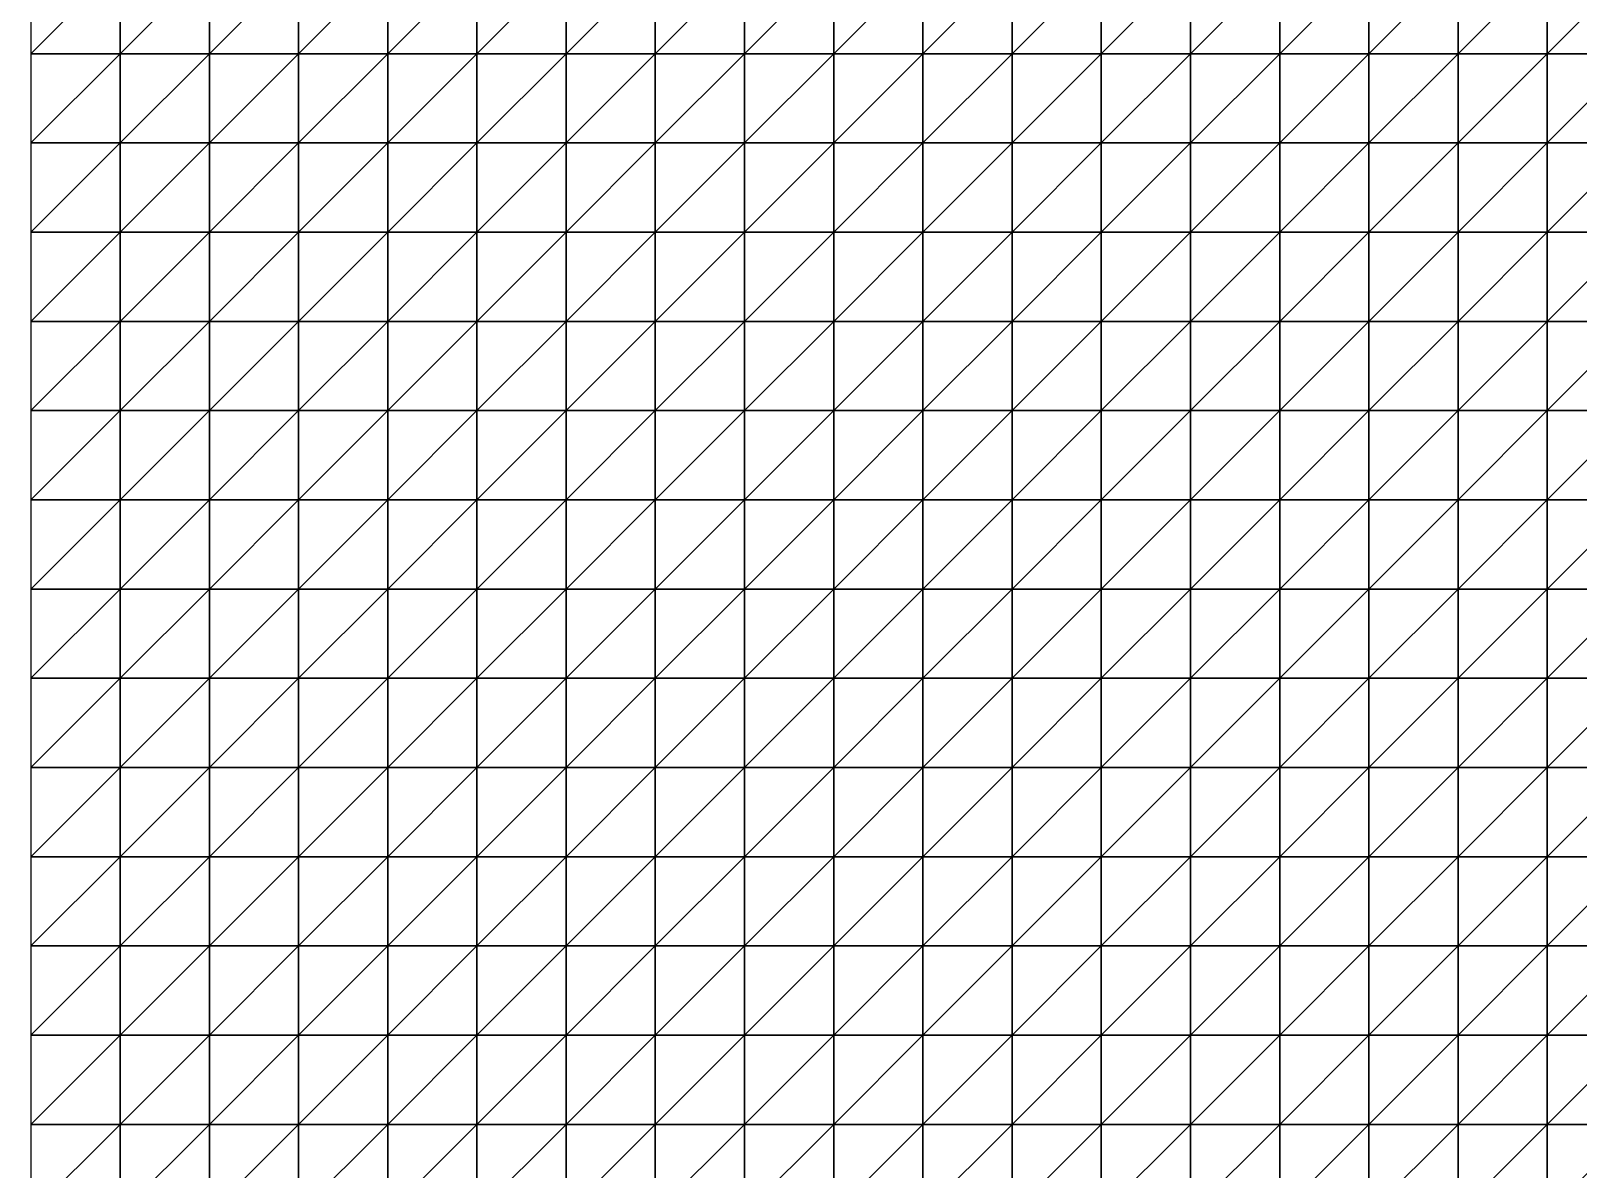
# Model space of a CAD drawing. Extents: x 504700 to 505400, y 9011750 to 9012250.
# Drawn here: x 504700 to 504873.5, y 9011995 to 9012122.6 of the extents above; entities that cross this region are included whole.
import ezdxf

# ---------------------------------------------------------------- set-up
doc = ezdxf.new("R2010")
doc.units = 0

msp = doc.modelspace()

# ---------------------------------------------------------------- linework, layer by layer
at = {"layer": 'TOPO_JULI'}
for points in [[(504700, 9012120, 312.68), (504710, 9012120, 313.16), (504710, 9012130, 313.17)], [(504700, 9012120, 312.68), (504710, 9012130, 313.17), (504700, 9012130, 312.69)], [(504710, 9012120, 313.16), (504720, 9012120, 313.75), (504720, 9012130, 313.76)], [(504710, 9012120, 313.16), (504720, 9012130, 313.76), (504710, 9012130, 313.17)], [(504720, 9012120, 313.75), (504730, 9012120, 314.39), (504730, 9012130, 314.41)], [(504720, 9012120, 313.75), (504730, 9012130, 314.41), (504720, 9012130, 313.76)], [(504730, 9012120, 314.39), (504740, 9012120, 315.1), (504740, 9012130, 315.11)], [(504730, 9012120, 314.39), (504740, 9012130, 315.11), (504730, 9012130, 314.41)], [(504740, 9012120, 315.1), (504750, 9012120, 315.83), (504750, 9012130, 315.84)], [(504740, 9012120, 315.1), (504750, 9012130, 315.84), (504740, 9012130, 315.11)], [(504750, 9012120, 315.83), (504760, 9012120, 316.56), (504760, 9012130, 316.57)], [(504750, 9012120, 315.83), (504760, 9012130, 316.57), (504750, 9012130, 315.84)], [(504760, 9012120, 316.56), (504770, 9012120, 317.26), (504770, 9012130, 317.27)], [(504760, 9012120, 316.56), (504770, 9012130, 317.27), (504760, 9012130, 316.57)], [(504770, 9012120, 317.26), (504780, 9012120, 317.91), (504780, 9012130, 317.92)], [(504770, 9012120, 317.26), (504780, 9012130, 317.92), (504770, 9012130, 317.27)], [(504780, 9012120, 317.91), (504790, 9012120, 318.51), (504790, 9012130, 318.52)], [(504780, 9012120, 317.91), (504790, 9012130, 318.52), (504780, 9012130, 317.92)], [(504790, 9012120, 318.51), (504800, 9012120, 319.01), (504800, 9012130, 319.01)], [(504790, 9012120, 318.51), (504800, 9012130, 319.01), (504790, 9012130, 318.52)], [(504800, 9012120, 319.01), (504810, 9012120, 319.44), (504810, 9012130, 319.44)], [(504800, 9012120, 319.01), (504810, 9012130, 319.44), (504800, 9012130, 319.01)], [(504810, 9012120, 319.44), (504820, 9012120, 319.77), (504820, 9012130, 319.76)], [(504810, 9012120, 319.44), (504820, 9012130, 319.76), (504810, 9012130, 319.44)], [(504820, 9012120, 319.77), (504830, 9012120, 320.03), (504830, 9012130, 320.02)], [(504820, 9012120, 319.77), (504830, 9012130, 320.02), (504820, 9012130, 319.76)], [(504830, 9012120, 320.03), (504840, 9012120, 320.2), (504840, 9012130, 320.18)], [(504830, 9012120, 320.03), (504840, 9012130, 320.18), (504830, 9012130, 320.02)], [(504840, 9012120, 320.2), (504850, 9012120, 320.33), (504850, 9012130, 320.3)], [(504840, 9012120, 320.2), (504850, 9012130, 320.3), (504840, 9012130, 320.18)], [(504850, 9012120, 320.33), (504860, 9012120, 320.41), (504860, 9012130, 320.38)], [(504850, 9012120, 320.33), (504860, 9012130, 320.38), (504850, 9012130, 320.3)], [(504860, 9012120, 320.41), (504870, 9012120, 320.48), (504870, 9012130, 320.44)], [(504860, 9012120, 320.41), (504870, 9012130, 320.44), (504860, 9012130, 320.38)], [(504870, 9012120, 320.48), (504880, 9012120, 320.56), (504880, 9012130, 320.51)], [(504870, 9012120, 320.48), (504880, 9012130, 320.51), (504870, 9012130, 320.44)], [(504700, 9012110, 312.69), (504710, 9012110, 313.17), (504710, 9012120, 313.16)], [(504700, 9012110, 312.69), (504710, 9012120, 313.16), (504700, 9012120, 312.68)], [(504710, 9012110, 313.17), (504720, 9012110, 313.75), (504720, 9012120, 313.75)], [(504710, 9012110, 313.17), (504720, 9012120, 313.75), (504710, 9012120, 313.16)], [(504720, 9012110, 313.75), (504730, 9012110, 314.4), (504730, 9012120, 314.39)], [(504720, 9012110, 313.75), (504730, 9012120, 314.39), (504720, 9012120, 313.75)], [(504730, 9012110, 314.4), (504740, 9012110, 315.1), (504740, 9012120, 315.1)], [(504730, 9012110, 314.4), (504740, 9012120, 315.1), (504730, 9012120, 314.39)], [(504740, 9012110, 315.1), (504750, 9012110, 315.83), (504750, 9012120, 315.83)], [(504740, 9012110, 315.1), (504750, 9012120, 315.83), (504740, 9012120, 315.1)], [(504750, 9012110, 315.83), (504760, 9012110, 316.56), (504760, 9012120, 316.56)], [(504750, 9012110, 315.83), (504760, 9012120, 316.56), (504750, 9012120, 315.83)], [(504760, 9012110, 316.56), (504770, 9012110, 317.26), (504770, 9012120, 317.26)], [(504760, 9012110, 316.56), (504770, 9012120, 317.26), (504760, 9012120, 316.56)], [(504770, 9012110, 317.26), (504780, 9012110, 317.92), (504780, 9012120, 317.91)], [(504770, 9012110, 317.26), (504780, 9012120, 317.91), (504770, 9012120, 317.26)], [(504780, 9012110, 317.92), (504790, 9012110, 318.52), (504790, 9012120, 318.51)], [(504780, 9012110, 317.92), (504790, 9012120, 318.51), (504780, 9012120, 317.91)], [(504790, 9012110, 318.52), (504800, 9012110, 319.02), (504800, 9012120, 319.01)], [(504790, 9012110, 318.52), (504800, 9012120, 319.01), (504790, 9012120, 318.51)], [(504800, 9012110, 319.02), (504810, 9012110, 319.46), (504810, 9012120, 319.44)], [(504800, 9012110, 319.02), (504810, 9012120, 319.44), (504800, 9012120, 319.01)], [(504810, 9012110, 319.46), (504820, 9012110, 319.79), (504820, 9012120, 319.77)], [(504810, 9012110, 319.46), (504820, 9012120, 319.77), (504810, 9012120, 319.44)], [(504820, 9012110, 319.79), (504830, 9012110, 320.05), (504830, 9012120, 320.03)], [(504820, 9012110, 319.79), (504830, 9012120, 320.03), (504820, 9012120, 319.77)], [(504830, 9012110, 320.05), (504840, 9012110, 320.23), (504840, 9012120, 320.2)], [(504830, 9012110, 320.05), (504840, 9012120, 320.2), (504830, 9012120, 320.03)], [(504840, 9012110, 320.23), (504850, 9012110, 320.36), (504850, 9012120, 320.33)], [(504840, 9012110, 320.23), (504850, 9012120, 320.33), (504840, 9012120, 320.2)], [(504850, 9012110, 320.36), (504860, 9012110, 320.45), (504860, 9012120, 320.41)], [(504850, 9012110, 320.36), (504860, 9012120, 320.41), (504850, 9012120, 320.33)], [(504860, 9012110, 320.45), (504870, 9012110, 320.53), (504870, 9012120, 320.48)], [(504860, 9012110, 320.45), (504870, 9012120, 320.48), (504860, 9012120, 320.41)], [(504870, 9012110, 320.53), (504880, 9012110, 320.62), (504880, 9012120, 320.56)], [(504870, 9012110, 320.53), (504880, 9012120, 320.56), (504870, 9012120, 320.48)], [(504700, 9012100, 312.71), (504710, 9012100, 313.18), (504710, 9012110, 313.17)], [(504700, 9012100, 312.71), (504710, 9012110, 313.17), (504700, 9012110, 312.69)], [(504710, 9012100, 313.18), (504720, 9012100, 313.77), (504720, 9012110, 313.75)], [(504710, 9012100, 313.18), (504720, 9012110, 313.75), (504710, 9012110, 313.17)], [(504720, 9012100, 313.77), (504730, 9012100, 314.41), (504730, 9012110, 314.4)], [(504720, 9012100, 313.77), (504730, 9012110, 314.4), (504720, 9012110, 313.75)], [(504730, 9012100, 314.41), (504740, 9012100, 315.12), (504740, 9012110, 315.1)], [(504730, 9012100, 314.41), (504740, 9012110, 315.1), (504730, 9012110, 314.4)], [(504740, 9012100, 315.12), (504750, 9012100, 315.85), (504750, 9012110, 315.83)], [(504740, 9012100, 315.12), (504750, 9012110, 315.83), (504740, 9012110, 315.1)], [(504750, 9012100, 315.85), (504760, 9012100, 316.57), (504760, 9012110, 316.56)], [(504750, 9012100, 315.85), (504760, 9012110, 316.56), (504750, 9012110, 315.83)], [(504760, 9012100, 316.57), (504770, 9012100, 317.28), (504770, 9012110, 317.26)], [(504760, 9012100, 316.57), (504770, 9012110, 317.26), (504760, 9012110, 316.56)], [(504770, 9012100, 317.28), (504780, 9012100, 317.94), (504780, 9012110, 317.92)], [(504770, 9012100, 317.28), (504780, 9012110, 317.92), (504770, 9012110, 317.26)], [(504780, 9012100, 317.94), (504790, 9012100, 318.54), (504790, 9012110, 318.52)], [(504780, 9012100, 317.94), (504790, 9012110, 318.52), (504780, 9012110, 317.92)], [(504790, 9012100, 318.54), (504800, 9012100, 319.05), (504800, 9012110, 319.02)], [(504790, 9012100, 318.54), (504800, 9012110, 319.02), (504790, 9012110, 318.52)], [(504800, 9012100, 319.05), (504810, 9012100, 319.48), (504810, 9012110, 319.46)], [(504800, 9012100, 319.05), (504810, 9012110, 319.46), (504800, 9012110, 319.02)], [(504810, 9012100, 319.48), (504820, 9012100, 319.82), (504820, 9012110, 319.79)], [(504810, 9012100, 319.48), (504820, 9012110, 319.79), (504810, 9012110, 319.46)], [(504820, 9012100, 319.82), (504830, 9012100, 320.09), (504830, 9012110, 320.05)], [(504820, 9012100, 319.82), (504830, 9012110, 320.05), (504820, 9012110, 319.79)], [(504830, 9012100, 320.09), (504840, 9012100, 320.27), (504840, 9012110, 320.23)], [(504830, 9012100, 320.09), (504840, 9012110, 320.23), (504830, 9012110, 320.05)], [(504840, 9012100, 320.27), (504850, 9012100, 320.41), (504850, 9012110, 320.36)], [(504840, 9012100, 320.27), (504850, 9012110, 320.36), (504840, 9012110, 320.23)], [(504850, 9012100, 320.41), (504860, 9012100, 320.5), (504860, 9012110, 320.45)], [(504850, 9012100, 320.41), (504860, 9012110, 320.45), (504850, 9012110, 320.36)], [(504860, 9012100, 320.5), (504870, 9012100, 320.59), (504870, 9012110, 320.53)], [(504860, 9012100, 320.5), (504870, 9012110, 320.53), (504860, 9012110, 320.45)], [(504870, 9012100, 320.59), (504880, 9012100, 320.69), (504880, 9012110, 320.62)], [(504870, 9012100, 320.59), (504880, 9012110, 320.62), (504870, 9012110, 320.53)], [(504700, 9012090, 312.75), (504710, 9012090, 313.22), (504710, 9012100, 313.18)], [(504700, 9012090, 312.75), (504710, 9012100, 313.18), (504700, 9012100, 312.71)], [(504710, 9012090, 313.22), (504720, 9012090, 313.8), (504720, 9012100, 313.77)], [(504710, 9012090, 313.22), (504720, 9012100, 313.77), (504710, 9012100, 313.18)], [(504720, 9012090, 313.8), (504730, 9012090, 314.44), (504730, 9012100, 314.41)], [(504720, 9012090, 313.8), (504730, 9012100, 314.41), (504720, 9012100, 313.77)], [(504730, 9012090, 314.44), (504740, 9012090, 315.15), (504740, 9012100, 315.12)], [(504730, 9012090, 314.44), (504740, 9012100, 315.12), (504730, 9012100, 314.41)], [(504740, 9012090, 315.15), (504750, 9012090, 315.87), (504750, 9012100, 315.85)], [(504740, 9012090, 315.15), (504750, 9012100, 315.85), (504740, 9012100, 315.12)], [(504750, 9012090, 315.87), (504760, 9012090, 316.6), (504760, 9012100, 316.57)], [(504750, 9012090, 315.87), (504760, 9012100, 316.57), (504750, 9012100, 315.85)], [(504760, 9012090, 316.6), (504770, 9012090, 317.31), (504770, 9012100, 317.28)], [(504760, 9012090, 316.6), (504770, 9012100, 317.28), (504760, 9012100, 316.57)], [(504770, 9012090, 317.31), (504780, 9012090, 317.97), (504780, 9012100, 317.94)], [(504770, 9012090, 317.31), (504780, 9012100, 317.94), (504770, 9012100, 317.28)], [(504780, 9012090, 317.97), (504790, 9012090, 318.57), (504790, 9012100, 318.54)], [(504780, 9012090, 317.97), (504790, 9012100, 318.54), (504780, 9012100, 317.94)], [(504790, 9012090, 318.57), (504800, 9012090, 319.08), (504800, 9012100, 319.05)], [(504790, 9012090, 318.57), (504800, 9012100, 319.05), (504790, 9012100, 318.54)], [(504800, 9012090, 319.08), (504810, 9012090, 319.52), (504810, 9012100, 319.48)], [(504800, 9012090, 319.08), (504810, 9012100, 319.48), (504800, 9012100, 319.05)], [(504810, 9012090, 319.52), (504820, 9012090, 319.86), (504820, 9012100, 319.82)], [(504810, 9012090, 319.52), (504820, 9012100, 319.82), (504810, 9012100, 319.48)], [(504820, 9012090, 319.86), (504830, 9012090, 320.13), (504830, 9012100, 320.09)], [(504820, 9012090, 319.86), (504830, 9012100, 320.09), (504820, 9012100, 319.82)], [(504830, 9012090, 320.13), (504840, 9012090, 320.32), (504840, 9012100, 320.27)], [(504830, 9012090, 320.13), (504840, 9012100, 320.27), (504830, 9012100, 320.09)], [(504840, 9012090, 320.32), (504850, 9012090, 320.47), (504850, 9012100, 320.41)], [(504840, 9012090, 320.32), (504850, 9012100, 320.41), (504840, 9012100, 320.27)], [(504850, 9012090, 320.47), (504860, 9012090, 320.57), (504860, 9012100, 320.5)], [(504850, 9012090, 320.47), (504860, 9012100, 320.5), (504850, 9012100, 320.41)], [(504860, 9012090, 320.57), (504870, 9012090, 320.66), (504870, 9012100, 320.59)], [(504860, 9012090, 320.57), (504870, 9012100, 320.59), (504860, 9012100, 320.5)], [(504870, 9012090, 320.66), (504880, 9012090, 320.76), (504880, 9012100, 320.69)], [(504870, 9012090, 320.66), (504880, 9012100, 320.69), (504870, 9012100, 320.59)], [(504700, 9012080, 312.8), (504710, 9012080, 313.26), (504710, 9012090, 313.22)], [(504700, 9012080, 312.8), (504710, 9012090, 313.22), (504700, 9012090, 312.75)], [(504710, 9012080, 313.26), (504720, 9012080, 313.84), (504720, 9012090, 313.8)], [(504710, 9012080, 313.26), (504720, 9012090, 313.8), (504710, 9012090, 313.22)], [(504720, 9012080, 313.84), (504730, 9012080, 314.49), (504730, 9012090, 314.44)], [(504720, 9012080, 313.84), (504730, 9012090, 314.44), (504720, 9012090, 313.8)], [(504730, 9012080, 314.49), (504740, 9012080, 315.19), (504740, 9012090, 315.15)], [(504730, 9012080, 314.49), (504740, 9012090, 315.15), (504730, 9012090, 314.44)], [(504740, 9012080, 315.19), (504750, 9012080, 315.92), (504750, 9012090, 315.87)], [(504740, 9012080, 315.19), (504750, 9012090, 315.87), (504740, 9012090, 315.15)], [(504750, 9012080, 315.92), (504760, 9012080, 316.65), (504760, 9012090, 316.6)], [(504750, 9012080, 315.92), (504760, 9012090, 316.6), (504750, 9012090, 315.87)], [(504760, 9012080, 316.65), (504770, 9012080, 317.36), (504770, 9012090, 317.31)], [(504760, 9012080, 316.65), (504770, 9012090, 317.31), (504760, 9012090, 316.6)], [(504770, 9012080, 317.36), (504780, 9012080, 318.01), (504780, 9012090, 317.97)], [(504770, 9012080, 317.36), (504780, 9012090, 317.97), (504770, 9012090, 317.31)], [(504780, 9012080, 318.01), (504790, 9012080, 318.62), (504790, 9012090, 318.57)], [(504780, 9012080, 318.01), (504790, 9012090, 318.57), (504780, 9012090, 317.97)], [(504790, 9012080, 318.62), (504800, 9012080, 319.13), (504800, 9012090, 319.08)], [(504790, 9012080, 318.62), (504800, 9012090, 319.08), (504790, 9012090, 318.57)], [(504800, 9012080, 319.13), (504810, 9012080, 319.58), (504810, 9012090, 319.52)], [(504800, 9012080, 319.13), (504810, 9012090, 319.52), (504800, 9012090, 319.08)], [(504810, 9012080, 319.58), (504820, 9012080, 319.92), (504820, 9012090, 319.86)], [(504810, 9012080, 319.58), (504820, 9012090, 319.86), (504810, 9012090, 319.52)], [(504820, 9012080, 319.92), (504830, 9012080, 320.2), (504830, 9012090, 320.13)], [(504820, 9012080, 319.92), (504830, 9012090, 320.13), (504820, 9012090, 319.86)], [(504830, 9012080, 320.2), (504840, 9012080, 320.39), (504840, 9012090, 320.32)], [(504830, 9012080, 320.2), (504840, 9012090, 320.32), (504830, 9012090, 320.13)], [(504840, 9012080, 320.39), (504850, 9012080, 320.54), (504850, 9012090, 320.47)], [(504840, 9012080, 320.39), (504850, 9012090, 320.47), (504840, 9012090, 320.32)], [(504850, 9012080, 320.54), (504860, 9012080, 320.64), (504860, 9012090, 320.57)], [(504850, 9012080, 320.54), (504860, 9012090, 320.57), (504850, 9012090, 320.47)], [(504860, 9012080, 320.64), (504870, 9012080, 320.74), (504870, 9012090, 320.66)], [(504860, 9012080, 320.64), (504870, 9012090, 320.66), (504860, 9012090, 320.57)], [(504870, 9012080, 320.74), (504880, 9012080, 320.85), (504880, 9012090, 320.76)], [(504870, 9012080, 320.74), (504880, 9012090, 320.76), (504870, 9012090, 320.66)], [(504700, 9012070, 312.86), (504710, 9012070, 313.33), (504710, 9012080, 313.26)], [(504700, 9012070, 312.86), (504710, 9012080, 313.26), (504700, 9012080, 312.8)], [(504710, 9012070, 313.33), (504720, 9012070, 313.9), (504720, 9012080, 313.84)], [(504710, 9012070, 313.33), (504720, 9012080, 313.84), (504710, 9012080, 313.26)], [(504720, 9012070, 313.9), (504730, 9012070, 314.55), (504730, 9012080, 314.49)], [(504720, 9012070, 313.9), (504730, 9012080, 314.49), (504720, 9012080, 313.84)], [(504730, 9012070, 314.55), (504740, 9012070, 315.25), (504740, 9012080, 315.19)], [(504730, 9012070, 314.55), (504740, 9012080, 315.19), (504730, 9012080, 314.49)], [(504740, 9012070, 315.25), (504750, 9012070, 315.98), (504750, 9012080, 315.92)], [(504740, 9012070, 315.25), (504750, 9012080, 315.92), (504740, 9012080, 315.19)], [(504750, 9012070, 315.98), (504760, 9012070, 316.7), (504760, 9012080, 316.65)], [(504750, 9012070, 315.98), (504760, 9012080, 316.65), (504750, 9012080, 315.92)], [(504760, 9012070, 316.7), (504770, 9012070, 317.41), (504770, 9012080, 317.36)], [(504760, 9012070, 316.7), (504770, 9012080, 317.36), (504760, 9012080, 316.65)], [(504770, 9012070, 317.41), (504780, 9012070, 318.07), (504780, 9012080, 318.01)], [(504770, 9012070, 317.41), (504780, 9012080, 318.01), (504770, 9012080, 317.36)], [(504780, 9012070, 318.07), (504790, 9012070, 318.68), (504790, 9012080, 318.62)], [(504780, 9012070, 318.07), (504790, 9012080, 318.62), (504780, 9012080, 318.01)], [(504790, 9012070, 318.68), (504800, 9012070, 319.19), (504800, 9012080, 319.13)], [(504790, 9012070, 318.68), (504800, 9012080, 319.13), (504790, 9012080, 318.62)], [(504800, 9012070, 319.19), (504810, 9012070, 319.64), (504810, 9012080, 319.58)], [(504800, 9012070, 319.19), (504810, 9012080, 319.58), (504800, 9012080, 319.13)], [(504810, 9012070, 319.64), (504820, 9012070, 319.99), (504820, 9012080, 319.92)], [(504810, 9012070, 319.64), (504820, 9012080, 319.92), (504810, 9012080, 319.58)], [(504820, 9012070, 319.99), (504830, 9012070, 320.27), (504830, 9012080, 320.2)], [(504820, 9012070, 319.99), (504830, 9012080, 320.2), (504820, 9012080, 319.92)], [(504830, 9012070, 320.27), (504840, 9012070, 320.47), (504840, 9012080, 320.39)], [(504830, 9012070, 320.27), (504840, 9012080, 320.39), (504830, 9012080, 320.2)], [(504840, 9012070, 320.47), (504850, 9012070, 320.62), (504850, 9012080, 320.54)], [(504840, 9012070, 320.47), (504850, 9012080, 320.54), (504840, 9012080, 320.39)], [(504850, 9012070, 320.62), (504860, 9012070, 320.73), (504860, 9012080, 320.64)], [(504850, 9012070, 320.62), (504860, 9012080, 320.64), (504850, 9012080, 320.54)], [(504860, 9012070, 320.73), (504870, 9012070, 320.83), (504870, 9012080, 320.74)], [(504860, 9012070, 320.73), (504870, 9012080, 320.74), (504860, 9012080, 320.64)], [(504870, 9012070, 320.83), (504880, 9012070, 320.94), (504880, 9012080, 320.85)], [(504870, 9012070, 320.83), (504880, 9012080, 320.85), (504870, 9012080, 320.74)], [(504700, 9012060, 312.94), (504710, 9012060, 313.4), (504710, 9012070, 313.33)], [(504700, 9012060, 312.94), (504710, 9012070, 313.33), (504700, 9012070, 312.86)], [(504710, 9012060, 313.4), (504720, 9012060, 313.98), (504720, 9012070, 313.9)], [(504710, 9012060, 313.4), (504720, 9012070, 313.9), (504710, 9012070, 313.33)], [(504720, 9012060, 313.98), (504730, 9012060, 314.62), (504730, 9012070, 314.55)], [(504720, 9012060, 313.98), (504730, 9012070, 314.55), (504720, 9012070, 313.9)], [(504730, 9012060, 314.62), (504740, 9012060, 315.32), (504740, 9012070, 315.25)], [(504730, 9012060, 314.62), (504740, 9012070, 315.25), (504730, 9012070, 314.55)], [(504740, 9012060, 315.32), (504750, 9012060, 316.05), (504750, 9012070, 315.98)], [(504740, 9012060, 315.32), (504750, 9012070, 315.98), (504740, 9012070, 315.25)], [(504750, 9012060, 316.05), (504760, 9012060, 316.78), (504760, 9012070, 316.7)], [(504750, 9012060, 316.05), (504760, 9012070, 316.7), (504750, 9012070, 315.98)], [(504760, 9012060, 316.78), (504770, 9012060, 317.49), (504770, 9012070, 317.41)], [(504760, 9012060, 316.78), (504770, 9012070, 317.41), (504760, 9012070, 316.7)], [(504770, 9012060, 317.49), (504780, 9012060, 318.15), (504780, 9012070, 318.07)], [(504770, 9012060, 317.49), (504780, 9012070, 318.07), (504770, 9012070, 317.41)], [(504780, 9012060, 318.15), (504790, 9012060, 318.76), (504790, 9012070, 318.68)], [(504780, 9012060, 318.15), (504790, 9012070, 318.68), (504780, 9012070, 318.07)], [(504790, 9012060, 318.76), (504800, 9012060, 319.28), (504800, 9012070, 319.19)], [(504790, 9012060, 318.76), (504800, 9012070, 319.19), (504790, 9012070, 318.68)], [(504800, 9012060, 319.28), (504810, 9012060, 319.73), (504810, 9012070, 319.64)], [(504800, 9012060, 319.28), (504810, 9012070, 319.64), (504800, 9012070, 319.19)], [(504810, 9012060, 319.73), (504820, 9012060, 320.08), (504820, 9012070, 319.99)], [(504810, 9012060, 319.73), (504820, 9012070, 319.99), (504810, 9012070, 319.64)], [(504820, 9012060, 320.08), (504830, 9012060, 320.36), (504830, 9012070, 320.27)], [(504820, 9012060, 320.08), (504830, 9012070, 320.27), (504820, 9012070, 319.99)], [(504830, 9012060, 320.36), (504840, 9012060, 320.56), (504840, 9012070, 320.47)], [(504830, 9012060, 320.36), (504840, 9012070, 320.47), (504830, 9012070, 320.27)], [(504840, 9012060, 320.56), (504850, 9012060, 320.71), (504850, 9012070, 320.62)], [(504840, 9012060, 320.56), (504850, 9012070, 320.62), (504840, 9012070, 320.47)], [(504850, 9012060, 320.71), (504860, 9012060, 320.83), (504860, 9012070, 320.73)], [(504850, 9012060, 320.71), (504860, 9012070, 320.73), (504850, 9012070, 320.62)], [(504860, 9012060, 320.83), (504870, 9012060, 320.93), (504870, 9012070, 320.83)], [(504860, 9012060, 320.83), (504870, 9012070, 320.83), (504860, 9012070, 320.73)], [(504870, 9012060, 320.93), (504880, 9012060, 321.05), (504880, 9012070, 320.94)], [(504870, 9012060, 320.93), (504880, 9012070, 320.94), (504870, 9012070, 320.83)], [(504700, 9012050, 313.04), (504710, 9012050, 313.5), (504710, 9012060, 313.4)], [(504700, 9012050, 313.04), (504710, 9012060, 313.4), (504700, 9012060, 312.94)], [(504710, 9012050, 313.5), (504720, 9012050, 314.07), (504720, 9012060, 313.98)], [(504710, 9012050, 313.5), (504720, 9012060, 313.98), (504710, 9012060, 313.4)], [(504720, 9012050, 314.07), (504730, 9012050, 314.71), (504730, 9012060, 314.62)], [(504720, 9012050, 314.07), (504730, 9012060, 314.62), (504720, 9012060, 313.98)], [(504730, 9012050, 314.71), (504740, 9012050, 315.41), (504740, 9012060, 315.32)], [(504730, 9012050, 314.71), (504740, 9012060, 315.32), (504730, 9012060, 314.62)], [(504740, 9012050, 315.41), (504750, 9012050, 316.14), (504750, 9012060, 316.05)], [(504740, 9012050, 315.41), (504750, 9012060, 316.05), (504740, 9012060, 315.32)], [(504750, 9012050, 316.14), (504760, 9012050, 316.87), (504760, 9012060, 316.78)], [(504750, 9012050, 316.14), (504760, 9012060, 316.78), (504750, 9012060, 316.05)], [(504760, 9012050, 316.87), (504770, 9012050, 317.58), (504770, 9012060, 317.49)], [(504760, 9012050, 316.87), (504770, 9012060, 317.49), (504760, 9012060, 316.78)], [(504770, 9012050, 317.58), (504780, 9012050, 318.24), (504780, 9012060, 318.15)], [(504770, 9012050, 317.58), (504780, 9012060, 318.15), (504770, 9012060, 317.49)], [(504780, 9012050, 318.24), (504790, 9012050, 318.85), (504790, 9012060, 318.76)], [(504780, 9012050, 318.24), (504790, 9012060, 318.76), (504780, 9012060, 318.15)], [(504790, 9012050, 318.85), (504800, 9012050, 319.37), (504800, 9012060, 319.28)], [(504790, 9012050, 318.85), (504800, 9012060, 319.28), (504790, 9012060, 318.76)], [(504800, 9012050, 319.37), (504810, 9012050, 319.82), (504810, 9012060, 319.73)], [(504800, 9012050, 319.37), (504810, 9012060, 319.73), (504800, 9012060, 319.28)], [(504810, 9012050, 319.82), (504820, 9012050, 320.17), (504820, 9012060, 320.08)], [(504810, 9012050, 319.82), (504820, 9012060, 320.08), (504810, 9012060, 319.73)], [(504820, 9012050, 320.17), (504830, 9012050, 320.46), (504830, 9012060, 320.36)], [(504820, 9012050, 320.17), (504830, 9012060, 320.36), (504820, 9012060, 320.08)], [(504830, 9012050, 320.46), (504840, 9012050, 320.66), (504840, 9012060, 320.56)], [(504830, 9012050, 320.46), (504840, 9012060, 320.56), (504830, 9012060, 320.36)], [(504840, 9012050, 320.66), (504850, 9012050, 320.82), (504850, 9012060, 320.71)], [(504840, 9012050, 320.66), (504850, 9012060, 320.71), (504840, 9012060, 320.56)], [(504850, 9012050, 320.82), (504860, 9012050, 320.94), (504860, 9012060, 320.83)], [(504850, 9012050, 320.82), (504860, 9012060, 320.83), (504850, 9012060, 320.71)], [(504860, 9012050, 320.94), (504870, 9012050, 321.05), (504870, 9012060, 320.93)], [(504860, 9012050, 320.94), (504870, 9012060, 320.93), (504860, 9012060, 320.83)], [(504870, 9012050, 321.05), (504880, 9012050, 321.17), (504880, 9012060, 321.05)], [(504870, 9012050, 321.05), (504880, 9012060, 321.05), (504870, 9012060, 320.93)], [(504700, 9012040, 313.15), (504710, 9012040, 313.6), (504710, 9012050, 313.5)], [(504700, 9012040, 313.15), (504710, 9012050, 313.5), (504700, 9012050, 313.04)], [(504710, 9012040, 313.6), (504720, 9012040, 314.18), (504720, 9012050, 314.07)], [(504710, 9012040, 313.6), (504720, 9012050, 314.07), (504710, 9012050, 313.5)], [(504720, 9012040, 314.18), (504730, 9012040, 314.82), (504730, 9012050, 314.71)], [(504720, 9012040, 314.18), (504730, 9012050, 314.71), (504720, 9012050, 314.07)], [(504730, 9012040, 314.82), (504740, 9012040, 315.52), (504740, 9012050, 315.41)], [(504730, 9012040, 314.82), (504740, 9012050, 315.41), (504730, 9012050, 314.71)], [(504740, 9012040, 315.52), (504750, 9012040, 316.24), (504750, 9012050, 316.14)], [(504740, 9012040, 315.52), (504750, 9012050, 316.14), (504740, 9012050, 315.41)], [(504750, 9012040, 316.24), (504760, 9012040, 316.98), (504760, 9012050, 316.87)], [(504750, 9012040, 316.24), (504760, 9012050, 316.87), (504750, 9012050, 316.14)], [(504760, 9012040, 316.98), (504770, 9012040, 317.69), (504770, 9012050, 317.58)], [(504760, 9012040, 316.98), (504770, 9012050, 317.58), (504760, 9012050, 316.87)], [(504770, 9012040, 317.69), (504780, 9012040, 318.35), (504780, 9012050, 318.24)], [(504770, 9012040, 317.69), (504780, 9012050, 318.24), (504770, 9012050, 317.58)], [(504780, 9012040, 318.35), (504790, 9012040, 318.96), (504790, 9012050, 318.85)], [(504780, 9012040, 318.35), (504790, 9012050, 318.85), (504780, 9012050, 318.24)], [(504790, 9012040, 318.96), (504800, 9012040, 319.48), (504800, 9012050, 319.37)], [(504790, 9012040, 318.96), (504800, 9012050, 319.37), (504790, 9012050, 318.85)], [(504800, 9012040, 319.48), (504810, 9012040, 319.93), (504810, 9012050, 319.82)], [(504800, 9012040, 319.48), (504810, 9012050, 319.82), (504800, 9012050, 319.37)], [(504810, 9012040, 319.93), (504820, 9012040, 320.29), (504820, 9012050, 320.17)], [(504810, 9012040, 319.93), (504820, 9012050, 320.17), (504810, 9012050, 319.82)], [(504820, 9012040, 320.29), (504830, 9012040, 320.57), (504830, 9012050, 320.46)], [(504820, 9012040, 320.29), (504830, 9012050, 320.46), (504820, 9012050, 320.17)], [(504830, 9012040, 320.57), (504840, 9012040, 320.78), (504840, 9012050, 320.66)], [(504830, 9012040, 320.57), (504840, 9012050, 320.66), (504830, 9012050, 320.46)], [(504840, 9012040, 320.78), (504850, 9012040, 320.94), (504850, 9012050, 320.82)], [(504840, 9012040, 320.78), (504850, 9012050, 320.82), (504840, 9012050, 320.66)], [(504850, 9012040, 320.94), (504860, 9012040, 321.06), (504860, 9012050, 320.94)], [(504850, 9012040, 320.94), (504860, 9012050, 320.94), (504850, 9012050, 320.82)], [(504860, 9012040, 321.06), (504870, 9012040, 321.17), (504870, 9012050, 321.05)], [(504860, 9012040, 321.06), (504870, 9012050, 321.05), (504860, 9012050, 320.94)], [(504870, 9012040, 321.17), (504880, 9012040, 321.3), (504880, 9012050, 321.17)], [(504870, 9012040, 321.17), (504880, 9012050, 321.17), (504870, 9012050, 321.05)], [(504700, 9012030, 313.27), (504710, 9012030, 313.73), (504710, 9012040, 313.6)], [(504700, 9012030, 313.27), (504710, 9012040, 313.6), (504700, 9012040, 313.15)], [(504710, 9012030, 313.73), (504720, 9012030, 314.3), (504720, 9012040, 314.18)], [(504710, 9012030, 313.73), (504720, 9012040, 314.18), (504710, 9012040, 313.6)], [(504720, 9012030, 314.3), (504730, 9012030, 314.94), (504730, 9012040, 314.82)], [(504720, 9012030, 314.3), (504730, 9012040, 314.82), (504720, 9012040, 314.18)], [(504730, 9012030, 314.94), (504740, 9012030, 315.64), (504740, 9012040, 315.52)], [(504730, 9012030, 314.94), (504740, 9012040, 315.52), (504730, 9012040, 314.82)], [(504740, 9012030, 315.64), (504750, 9012030, 316.37), (504750, 9012040, 316.24)], [(504740, 9012030, 315.64), (504750, 9012040, 316.24), (504740, 9012040, 315.52)], [(504750, 9012030, 316.37), (504760, 9012030, 317.1), (504760, 9012040, 316.98)], [(504750, 9012030, 316.37), (504760, 9012040, 316.98), (504750, 9012040, 316.24)], [(504760, 9012030, 317.1), (504770, 9012030, 317.81), (504770, 9012040, 317.69)], [(504760, 9012030, 317.1), (504770, 9012040, 317.69), (504760, 9012040, 316.98)], [(504770, 9012030, 317.81), (504780, 9012030, 318.47), (504780, 9012040, 318.35)], [(504770, 9012030, 317.81), (504780, 9012040, 318.35), (504770, 9012040, 317.69)], [(504780, 9012030, 318.47), (504790, 9012030, 319.08), (504790, 9012040, 318.96)], [(504780, 9012030, 318.47), (504790, 9012040, 318.96), (504780, 9012040, 318.35)], [(504790, 9012030, 319.08), (504800, 9012030, 319.61), (504800, 9012040, 319.48)], [(504790, 9012030, 319.08), (504800, 9012040, 319.48), (504790, 9012040, 318.96)], [(504800, 9012030, 319.61), (504810, 9012030, 320.06), (504810, 9012040, 319.93)], [(504800, 9012030, 319.61), (504810, 9012040, 319.93), (504800, 9012040, 319.48)], [(504810, 9012030, 320.06), (504820, 9012030, 320.41), (504820, 9012040, 320.29)], [(504810, 9012030, 320.06), (504820, 9012040, 320.29), (504810, 9012040, 319.93)], [(504820, 9012030, 320.41), (504830, 9012030, 320.7), (504830, 9012040, 320.57)], [(504820, 9012030, 320.41), (504830, 9012040, 320.57), (504820, 9012040, 320.29)], [(504830, 9012030, 320.7), (504840, 9012030, 320.91), (504840, 9012040, 320.78)], [(504830, 9012030, 320.7), (504840, 9012040, 320.78), (504830, 9012040, 320.57)], [(504840, 9012030, 320.91), (504850, 9012030, 321.07), (504850, 9012040, 320.94)], [(504840, 9012030, 320.91), (504850, 9012040, 320.94), (504840, 9012040, 320.78)], [(504850, 9012030, 321.07), (504860, 9012030, 321.2), (504860, 9012040, 321.06)], [(504850, 9012030, 321.07), (504860, 9012040, 321.06), (504850, 9012040, 320.94)], [(504860, 9012030, 321.2), (504870, 9012030, 321.31), (504870, 9012040, 321.17)], [(504860, 9012030, 321.2), (504870, 9012040, 321.17), (504860, 9012040, 321.06)], [(504870, 9012030, 321.31), (504880, 9012030, 321.44), (504880, 9012040, 321.3)], [(504870, 9012030, 321.31), (504880, 9012040, 321.3), (504870, 9012040, 321.17)], [(504700, 9012020, 313.41), (504710, 9012020, 313.87), (504710, 9012030, 313.73)], [(504700, 9012020, 313.41), (504710, 9012030, 313.73), (504700, 9012030, 313.27)], [(504710, 9012020, 313.87), (504720, 9012020, 314.44), (504720, 9012030, 314.3)], [(504710, 9012020, 313.87), (504720, 9012030, 314.3), (504710, 9012030, 313.73)], [(504720, 9012020, 314.44), (504730, 9012020, 315.08), (504730, 9012030, 314.94)], [(504720, 9012020, 314.44), (504730, 9012030, 314.94), (504720, 9012030, 314.3)], [(504730, 9012020, 315.08), (504740, 9012020, 315.78), (504740, 9012030, 315.64)], [(504730, 9012020, 315.08), (504740, 9012030, 315.64), (504730, 9012030, 314.94)], [(504740, 9012020, 315.78), (504750, 9012020, 316.51), (504750, 9012030, 316.37)], [(504740, 9012020, 315.78), (504750, 9012030, 316.37), (504740, 9012030, 315.64)], [(504750, 9012020, 316.51), (504760, 9012020, 317.24), (504760, 9012030, 317.1)], [(504750, 9012020, 316.51), (504760, 9012030, 317.1), (504750, 9012030, 316.37)], [(504760, 9012020, 317.24), (504770, 9012020, 317.95), (504770, 9012030, 317.81)], [(504760, 9012020, 317.24), (504770, 9012030, 317.81), (504760, 9012030, 317.1)], [(504770, 9012020, 317.95), (504780, 9012020, 318.61), (504780, 9012030, 318.47)], [(504770, 9012020, 317.95), (504780, 9012030, 318.47), (504770, 9012030, 317.81)], [(504780, 9012020, 318.61), (504790, 9012020, 319.22), (504790, 9012030, 319.08)], [(504780, 9012020, 318.61), (504790, 9012030, 319.08), (504780, 9012030, 318.47)], [(504790, 9012020, 319.22), (504800, 9012020, 319.75), (504800, 9012030, 319.61)], [(504790, 9012020, 319.22), (504800, 9012030, 319.61), (504790, 9012030, 319.08)], [(504800, 9012020, 319.75), (504810, 9012020, 320.2), (504810, 9012030, 320.06)], [(504800, 9012020, 319.75), (504810, 9012030, 320.06), (504800, 9012030, 319.61)], [(504810, 9012020, 320.2), (504820, 9012020, 320.56), (504820, 9012030, 320.41)], [(504810, 9012020, 320.2), (504820, 9012030, 320.41), (504810, 9012030, 320.06)], [(504820, 9012020, 320.56), (504830, 9012020, 320.85), (504830, 9012030, 320.7)], [(504820, 9012020, 320.56), (504830, 9012030, 320.7), (504820, 9012030, 320.41)], [(504830, 9012020, 320.85), (504840, 9012020, 321.06), (504840, 9012030, 320.91)], [(504830, 9012020, 320.85), (504840, 9012030, 320.91), (504830, 9012030, 320.7)], [(504840, 9012020, 321.06), (504850, 9012020, 321.22), (504850, 9012030, 321.07)], [(504840, 9012020, 321.06), (504850, 9012030, 321.07), (504840, 9012030, 320.91)], [(504850, 9012020, 321.22), (504860, 9012020, 321.35), (504860, 9012030, 321.2)], [(504850, 9012020, 321.22), (504860, 9012030, 321.2), (504850, 9012030, 321.07)], [(504860, 9012020, 321.35), (504870, 9012020, 321.46), (504870, 9012030, 321.31)], [(504860, 9012020, 321.35), (504870, 9012030, 321.31), (504860, 9012030, 321.2)], [(504870, 9012020, 321.46), (504880, 9012020, 321.59), (504880, 9012030, 321.44)], [(504870, 9012020, 321.46), (504880, 9012030, 321.44), (504870, 9012030, 321.31)], [(504700, 9012010, 313.57), (504710, 9012010, 314.02), (504710, 9012020, 313.87)], [(504700, 9012010, 313.57), (504710, 9012020, 313.87), (504700, 9012020, 313.41)], [(504710, 9012010, 314.02), (504720, 9012010, 314.6), (504720, 9012020, 314.44)], [(504710, 9012010, 314.02), (504720, 9012020, 314.44), (504710, 9012020, 313.87)], [(504720, 9012010, 314.6), (504730, 9012010, 315.23), (504730, 9012020, 315.08)], [(504720, 9012010, 314.6), (504730, 9012020, 315.08), (504720, 9012020, 314.44)], [(504730, 9012010, 315.23), (504740, 9012010, 315.93), (504740, 9012020, 315.78)], [(504730, 9012010, 315.23), (504740, 9012020, 315.78), (504730, 9012020, 315.08)], [(504740, 9012010, 315.93), (504750, 9012010, 316.66), (504750, 9012020, 316.51)], [(504740, 9012010, 315.93), (504750, 9012020, 316.51), (504740, 9012020, 315.78)], [(504750, 9012010, 316.66), (504760, 9012010, 317.39), (504760, 9012020, 317.24)], [(504750, 9012010, 316.66), (504760, 9012020, 317.24), (504750, 9012020, 316.51)], [(504760, 9012010, 317.39), (504770, 9012010, 318.1), (504770, 9012020, 317.95)], [(504760, 9012010, 317.39), (504770, 9012020, 317.95), (504760, 9012020, 317.24)], [(504770, 9012010, 318.1), (504780, 9012010, 318.76), (504780, 9012020, 318.61)], [(504770, 9012010, 318.1), (504780, 9012020, 318.61), (504770, 9012020, 317.95)], [(504780, 9012010, 318.76), (504790, 9012010, 319.38), (504790, 9012020, 319.22)], [(504780, 9012010, 318.76), (504790, 9012020, 319.22), (504780, 9012020, 318.61)], [(504790, 9012010, 319.38), (504800, 9012010, 319.9), (504800, 9012020, 319.75)], [(504790, 9012010, 319.38), (504800, 9012020, 319.75), (504790, 9012020, 319.22)], [(504800, 9012010, 319.9), (504810, 9012010, 320.36), (504810, 9012020, 320.2)], [(504800, 9012010, 319.9), (504810, 9012020, 320.2), (504800, 9012020, 319.75)], [(504810, 9012010, 320.36), (504820, 9012010, 320.71), (504820, 9012020, 320.56)], [(504810, 9012010, 320.36), (504820, 9012020, 320.56), (504810, 9012020, 320.2)], [(504820, 9012010, 320.71), (504830, 9012010, 321.01), (504830, 9012020, 320.85)], [(504820, 9012010, 320.71), (504830, 9012020, 320.85), (504820, 9012020, 320.56)], [(504830, 9012010, 321.01), (504840, 9012010, 321.22), (504840, 9012020, 321.06)], [(504830, 9012010, 321.01), (504840, 9012020, 321.06), (504830, 9012020, 320.85)], [(504840, 9012010, 321.22), (504850, 9012010, 321.38), (504850, 9012020, 321.22)], [(504840, 9012010, 321.22), (504850, 9012020, 321.22), (504840, 9012020, 321.06)], [(504850, 9012010, 321.38), (504860, 9012010, 321.51), (504860, 9012020, 321.35)], [(504850, 9012010, 321.38), (504860, 9012020, 321.35), (504850, 9012020, 321.22)], [(504860, 9012010, 321.51), (504870, 9012010, 321.62), (504870, 9012020, 321.46)], [(504860, 9012010, 321.51), (504870, 9012020, 321.46), (504860, 9012020, 321.35)], [(504870, 9012010, 321.62), (504880, 9012010, 321.75), (504880, 9012020, 321.59)], [(504870, 9012010, 321.62), (504880, 9012020, 321.59), (504870, 9012020, 321.46)], [(504700, 9012000, 313.74), (504710, 9012000, 314.2), (504710, 9012010, 314.02)], [(504700, 9012000, 313.74), (504710, 9012010, 314.02), (504700, 9012010, 313.57)], [(504710, 9012000, 314.2), (504720, 9012000, 314.77), (504720, 9012010, 314.6)], [(504710, 9012000, 314.2), (504720, 9012010, 314.6), (504710, 9012010, 314.02)], [(504720, 9012000, 314.77), (504730, 9012000, 315.41), (504730, 9012010, 315.23)], [(504720, 9012000, 314.77), (504730, 9012010, 315.23), (504720, 9012010, 314.6)], [(504730, 9012000, 315.41), (504740, 9012000, 316.11), (504740, 9012010, 315.93)], [(504730, 9012000, 315.41), (504740, 9012010, 315.93), (504730, 9012010, 315.23)], [(504740, 9012000, 316.11), (504750, 9012000, 316.83), (504750, 9012010, 316.66)], [(504740, 9012000, 316.11), (504750, 9012010, 316.66), (504740, 9012010, 315.93)], [(504750, 9012000, 316.83), (504760, 9012000, 317.56), (504760, 9012010, 317.39)], [(504750, 9012000, 316.83), (504760, 9012010, 317.39), (504750, 9012010, 316.66)], [(504760, 9012000, 317.56), (504770, 9012000, 318.28), (504770, 9012010, 318.1)], [(504760, 9012000, 317.56), (504770, 9012010, 318.1), (504760, 9012010, 317.39)], [(504770, 9012000, 318.28), (504780, 9012000, 318.94), (504780, 9012010, 318.76)], [(504770, 9012000, 318.28), (504780, 9012010, 318.76), (504770, 9012010, 318.1)], [(504780, 9012000, 318.94), (504790, 9012000, 319.55), (504790, 9012010, 319.38)], [(504780, 9012000, 318.94), (504790, 9012010, 319.38), (504780, 9012010, 318.76)], [(504790, 9012000, 319.55), (504800, 9012000, 320.08), (504800, 9012010, 319.9)], [(504790, 9012000, 319.55), (504800, 9012010, 319.9), (504790, 9012010, 319.38)], [(504800, 9012000, 320.08), (504810, 9012000, 320.53), (504810, 9012010, 320.36)], [(504800, 9012000, 320.08), (504810, 9012010, 320.36), (504800, 9012010, 319.9)], [(504810, 9012000, 320.53), (504820, 9012000, 320.89), (504820, 9012010, 320.71)], [(504810, 9012000, 320.53), (504820, 9012010, 320.71), (504810, 9012010, 320.36)], [(504820, 9012000, 320.89), (504830, 9012000, 321.18), (504830, 9012010, 321.01)], [(504820, 9012000, 320.89), (504830, 9012010, 321.01), (504820, 9012010, 320.71)], [(504830, 9012000, 321.18), (504840, 9012000, 321.39), (504840, 9012010, 321.22)], [(504830, 9012000, 321.18), (504840, 9012010, 321.22), (504830, 9012010, 321.01)], [(504840, 9012000, 321.39), (504850, 9012000, 321.55), (504850, 9012010, 321.38)], [(504840, 9012000, 321.39), (504850, 9012010, 321.38), (504840, 9012010, 321.22)], [(504850, 9012000, 321.55), (504860, 9012000, 321.68), (504860, 9012010, 321.51)], [(504850, 9012000, 321.55), (504860, 9012010, 321.51), (504850, 9012010, 321.38)], [(504860, 9012000, 321.68), (504870, 9012000, 321.8), (504870, 9012010, 321.62)], [(504860, 9012000, 321.68), (504870, 9012010, 321.62), (504860, 9012010, 321.51)], [(504870, 9012000, 321.8), (504880, 9012000, 321.93), (504880, 9012010, 321.75)], [(504870, 9012000, 321.8), (504880, 9012010, 321.75), (504870, 9012010, 321.62)], [(504700, 9011990, 313.93), (504710, 9011990, 314.38), (504710, 9012000, 314.2)], [(504700, 9011990, 313.93), (504710, 9012000, 314.2), (504700, 9012000, 313.74)], [(504710, 9011990, 314.38), (504720, 9011990, 314.96), (504720, 9012000, 314.77)], [(504710, 9011990, 314.38), (504720, 9012000, 314.77), (504710, 9012000, 314.2)], [(504720, 9011990, 314.96), (504730, 9011990, 315.59), (504730, 9012000, 315.41)], [(504720, 9011990, 314.96), (504730, 9012000, 315.41), (504720, 9012000, 314.77)], [(504730, 9011990, 315.59), (504740, 9011990, 316.29), (504740, 9012000, 316.11)], [(504730, 9011990, 315.59), (504740, 9012000, 316.11), (504730, 9012000, 315.41)], [(504740, 9011990, 316.29), (504750, 9011990, 317.02), (504750, 9012000, 316.83)], [(504740, 9011990, 316.29), (504750, 9012000, 316.83), (504740, 9012000, 316.11)], [(504750, 9011990, 317.02), (504760, 9011990, 317.75), (504760, 9012000, 317.56)], [(504750, 9011990, 317.02), (504760, 9012000, 317.56), (504750, 9012000, 316.83)], [(504760, 9011990, 317.75), (504770, 9011990, 318.46), (504770, 9012000, 318.28)], [(504760, 9011990, 317.75), (504770, 9012000, 318.28), (504760, 9012000, 317.56)], [(504770, 9011990, 318.46), (504780, 9011990, 319.12), (504780, 9012000, 318.94)], [(504770, 9011990, 318.46), (504780, 9012000, 318.94), (504770, 9012000, 318.28)], [(504780, 9011990, 319.12), (504790, 9011990, 319.74), (504790, 9012000, 319.55)], [(504780, 9011990, 319.12), (504790, 9012000, 319.55), (504780, 9012000, 318.94)], [(504790, 9011990, 319.74), (504800, 9011990, 320.26), (504800, 9012000, 320.08)], [(504790, 9011990, 319.74), (504800, 9012000, 320.08), (504790, 9012000, 319.55)], [(504800, 9011990, 320.26), (504810, 9011990, 320.72), (504810, 9012000, 320.53)], [(504800, 9011990, 320.26), (504810, 9012000, 320.53), (504800, 9012000, 320.08)], [(504810, 9011990, 320.72), (504820, 9011990, 321.07), (504820, 9012000, 320.89)], [(504810, 9011990, 320.72), (504820, 9012000, 320.89), (504810, 9012000, 320.53)], [(504820, 9011990, 321.07), (504830, 9011990, 321.37), (504830, 9012000, 321.18)], [(504820, 9011990, 321.07), (504830, 9012000, 321.18), (504820, 9012000, 320.89)], [(504830, 9011990, 321.37), (504840, 9011990, 321.58), (504840, 9012000, 321.39)], [(504830, 9011990, 321.37), (504840, 9012000, 321.39), (504830, 9012000, 321.18)], [(504840, 9011990, 321.58), (504850, 9011990, 321.74), (504850, 9012000, 321.55)], [(504840, 9011990, 321.58), (504850, 9012000, 321.55), (504840, 9012000, 321.39)], [(504850, 9011990, 321.74), (504860, 9011990, 321.87), (504860, 9012000, 321.68)], [(504850, 9011990, 321.74), (504860, 9012000, 321.68), (504850, 9012000, 321.55)], [(504860, 9011990, 321.87), (504870, 9011990, 321.98), (504870, 9012000, 321.8)], [(504860, 9011990, 321.87), (504870, 9012000, 321.8), (504860, 9012000, 321.68)], [(504870, 9011990, 321.98), (504880, 9011990, 322.11), (504880, 9012000, 321.93)], [(504870, 9011990, 321.98), (504880, 9012000, 321.93), (504870, 9012000, 321.8)]]:
    msp.add_3dface(points, dxfattribs=at)

doc.saveas('drawing.dxf')
